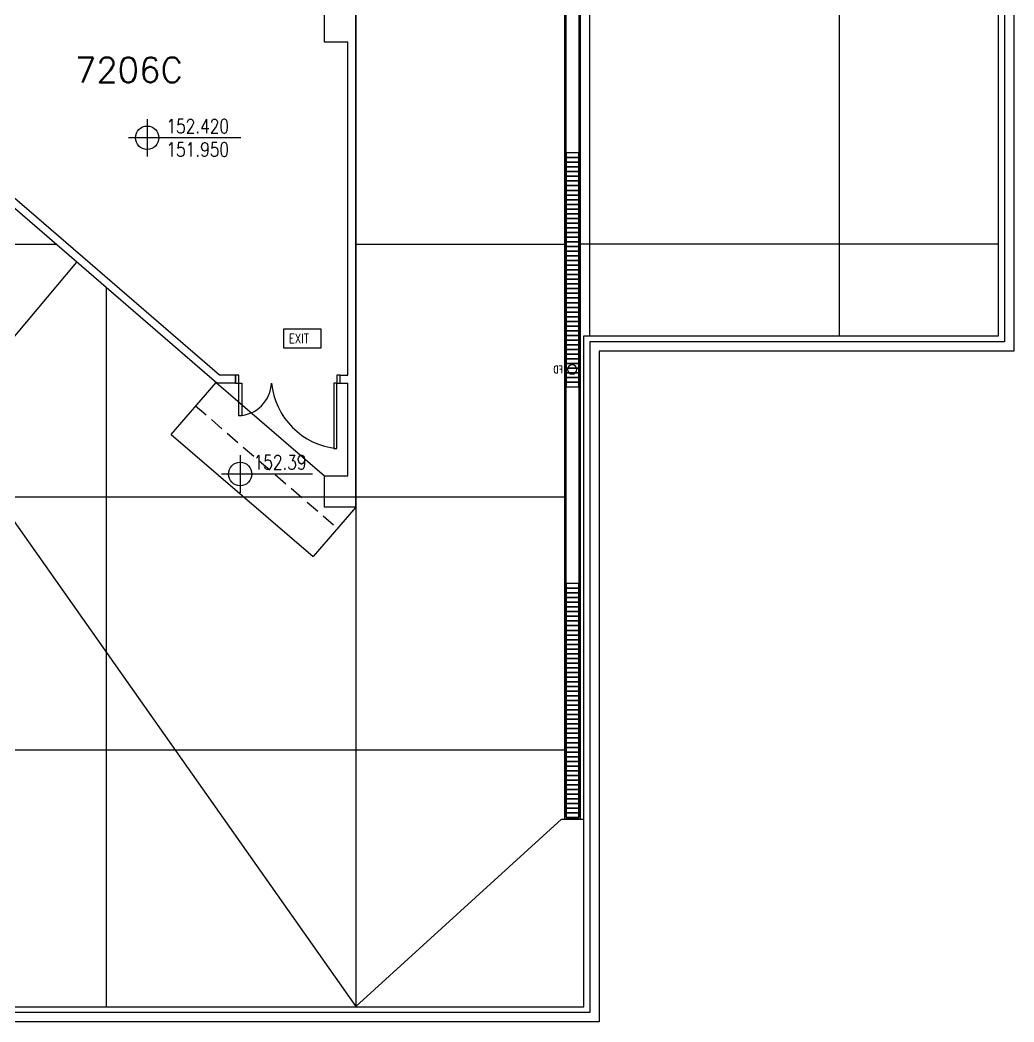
# Model space of a CAD drawing. Header units: millimetres. Extents: x -68474 to 336725, y -113450 to 40976.
# Drawn here: x 120620 to 136550, y -112000 to -95946 of the extents above; entities that cross this region are included whole.
import ezdxf

# ---------------------------------------------------------------- set-up
doc = ezdxf.new("R2010")
doc.units = ezdxf.units.MM
doc.header["$LTSCALE"] = 900
doc.linetypes.add('s5152a$0$HIDDEN', pattern=[0.375, 0.25, -0.125])
for name, color, linetype in [('s5152a$0$23', 7, 'Continuous'), ('s5152a$0$35', 7, 'Continuous'), ('s5152a$0$45', 7, 'Continuous'), ('s5152a$0$56', 7, 'Continuous'), ('s5152a$0$7', 7, 'Continuous'), ('s5152a$0$new_dr', 9, 'Continuous'), ('s5152a$0$new_step', 1, 'Continuous'), ('s5152a$0$new_wash', 5, 'Continuous'), ('s5152a$0$ROOM-NO', 4, 'Continuous')]:
    doc.layers.add(name, color=color, linetype=linetype)
doc.styles.add('s5152a$0$STANDARD', font='SIMPLEX')

# ---------------------------------------------------------------- blocks, each defined once
blk = doc.blocks.new('s5152a$0$FD')
at = {"layer": 's5152a$0$45', "color": 10, "linetype": 'Continuous'}
blk.add_circle((0, 0), 0.1, dxfattribs=at)
at = {"layer": 's5152a$0$45', "color": 10, "linetype": 'Continuous', "style": 's5152a$0$STANDARD', "width": 0.8}
blk.add_text('FD', height=0.15, dxfattribs=at).set_placement((0.2, -0.075))
blk = doc.blocks.new('s5152a$0$EXIT')
at = {"layer": 's5152a$0$56', "color": 1, "linetype": 'Continuous'}
blk.add_lwpolyline([(0, 0), (0.6, 0), (0.6, 0.3), (0, 0.3)], close=True, dxfattribs=at)
at = {"layer": 's5152a$0$56', "color": 1, "linetype": 'Continuous', "style": 's5152a$0$STANDARD', "width": 0.8}
blk.add_text('EXIT', height=0.15, dxfattribs=at).set_placement((0.0816, 0.0747))

msp = doc.modelspace()

# ---------------------------------------------------------------- linework, layer by layer
at = {"layer": 's5152a$0$23', "color": 2, "linetype": 'Continuous'}
for points in [[(136550.2, -89850), (136549.5, -101250), (129900, -101250), (129900, -112000), (112432.7, -112000)], [(112755.1, -111755), (129655, -111755), (129655, -101005), (136304.5, -101005), (136305.2, -89945), (136255.2, -89945), (136255.2, -89844.5), (133812.5, -89844.5), (133812.5, -89749.5), (136350, -89749.5), (136350.2, -89850), (136400.2, -89850), (136399.5, -101100), (129750, -101100), (129750, -111850), (112630.4, -111850)]]:
    msp.add_lwpolyline(points, dxfattribs=at)
at = {"layer": 's5152a$0$35', "color": 1, "linetype": 'Continuous'}
for p, q in [((122657.40779, -97532.06975), (122657.40779, -98132.06895)), ((124157.40579, -97832.06935), (122357.40819, -97832.06935)), ((124149.01318, -102920.53477), (124149.01318, -103520.53397)), ((125309.27873, -103220.53437), (123849.01358, -103220.53437))]:
    msp.add_line(p, q, dxfattribs=at)
for centre in [(122657.40779, -97832.06935), (124149.01318, -103220.53437)]:
    msp.add_ellipse(centre, major_axis=(132.58234, 132.58234), ratio=1, start_param=5.4977871438, end_param=11.780972451, dxfattribs=at)
at = {"layer": 's5152a$0$45', "color": 8, "linetype": 'Continuous'}
for p, q in [((126000.1, -86512.4), (126000.1, -111750)), ((119431.7, -102325.9), (121528.15959, -99827.97169)), ((119427.4, -102428.5), (126000.1, -111750))]:
    msp.add_line(p, q, dxfattribs=at)
at = {"layer": 's5152a$0$45', "color": 14, "linetype": 'Continuous'}
for points in [[(129600, -108750), (129350, -108750), (129350, -89750), (129600, -89750)], [(129575, -108725), (129375, -108725), (129375, -89775), (129575, -89775)], [(129575, -98075), (129375, -98075), (129375, -98150), (129575, -98150)], [(129575, -98150), (129375, -98150), (129375, -98225), (129575, -98225)], [(129575, -98225), (129375, -98225), (129375, -98300), (129575, -98300)], [(129575, -98300), (129375, -98300), (129375, -98375), (129575, -98375)], [(129575, -98375), (129375, -98375), (129375, -98450), (129575, -98450)], [(129575, -98450), (129375, -98450), (129375, -98525), (129575, -98525)], [(129575, -98525), (129375, -98525), (129375, -98600), (129575, -98600)], [(129575, -98600), (129375, -98600), (129375, -98675), (129575, -98675)], [(129575, -98675), (129375, -98675), (129375, -98750), (129575, -98750)], [(129575, -98750), (129375, -98750), (129375, -98825), (129575, -98825)], [(129575, -98825), (129375, -98825), (129375, -98900), (129575, -98900)], [(129575, -98900), (129375, -98900), (129375, -98975), (129575, -98975)], [(129575, -98975), (129375, -98975), (129375, -99050), (129575, -99050)], [(129575, -99050), (129375, -99050), (129375, -99125), (129575, -99125)], [(129575, -99125), (129375, -99125), (129375, -99200), (129575, -99200)], [(129575, -99200), (129375, -99200), (129375, -99275), (129575, -99275)], [(129575, -99275), (129375, -99275), (129375, -99350), (129575, -99350)], [(129575, -99350), (129375, -99350), (129375, -99425), (129575, -99425)], [(129575, -99425), (129375, -99425), (129375, -99500), (129575, -99500)], [(129575, -99500), (129375, -99500), (129375, -99575), (129575, -99575)], [(129575, -99575), (129375, -99575), (129375, -99650), (129575, -99650)], [(129575, -99650), (129375, -99650), (129375, -99725), (129575, -99725)], [(129575, -99725), (129375, -99725), (129375, -99800), (129575, -99800)], [(129575, -99800), (129375, -99800), (129375, -99875), (129575, -99875)], [(129575, -99875), (129375, -99875), (129375, -99950), (129575, -99950)], [(129575, -99950), (129375, -99950), (129375, -100025), (129575, -100025)], [(129575, -100025), (129375, -100025), (129375, -100100), (129575, -100100)], [(129575, -100100), (129375, -100100), (129375, -100175), (129575, -100175)], [(129575, -100175), (129375, -100175), (129375, -100250), (129575, -100250)], [(129575, -100250), (129375, -100250), (129375, -100325), (129575, -100325)], [(129575, -100325), (129375, -100325), (129375, -100400), (129575, -100400)], [(129575, -100400), (129375, -100400), (129375, -100475), (129575, -100475)], [(129575, -100475), (129375, -100475), (129375, -100550), (129575, -100550)], [(129575, -100550), (129375, -100550), (129375, -100625), (129575, -100625)], [(129575, -100625), (129375, -100625), (129375, -100700), (129575, -100700)], [(129575, -100700), (129375, -100700), (129375, -100775), (129575, -100775)], [(129575, -100775), (129375, -100775), (129375, -100850), (129575, -100850)], [(129575, -100850), (129375, -100850), (129375, -100925), (129575, -100925)], [(129575, -100925), (129375, -100925), (129375, -101000), (129575, -101000)], [(129575, -101000), (129375, -101000), (129375, -101075), (129575, -101075)], [(129575, -101075), (129375, -101075), (129375, -101150), (129575, -101150)], [(129575, -101150), (129375, -101150), (129375, -101225), (129575, -101225)], [(129575, -101225), (129375, -101225), (129375, -101300), (129575, -101300)], [(129575, -101300), (129375, -101300), (129375, -101375), (129575, -101375)], [(129575, -101375), (129375, -101375), (129375, -101450), (129575, -101450)], [(129575, -101450), (129375, -101450), (129375, -101525), (129575, -101525)], [(129575, -101525), (129375, -101525), (129375, -101600), (129575, -101600)], [(129575, -101600), (129375, -101600), (129375, -101675), (129575, -101675)], [(129575, -101675), (129375, -101675), (129375, -101750), (129575, -101750)], [(129575, -101750), (129375, -101750), (129375, -101825), (129575, -101825)], [(129575, -104975), (129375, -104975), (129375, -105050), (129575, -105050)], [(129575, -105050), (129375, -105050), (129375, -105125), (129575, -105125)], [(129575, -105125), (129375, -105125), (129375, -105200), (129575, -105200)], [(129575, -105200), (129375, -105200), (129375, -105275), (129575, -105275)], [(129575, -105275), (129375, -105275), (129375, -105350), (129575, -105350)], [(129575, -105350), (129375, -105350), (129375, -105425), (129575, -105425)], [(129575, -105425), (129375, -105425), (129375, -105500), (129575, -105500)], [(129575, -105500), (129375, -105500), (129375, -105575), (129575, -105575)], [(129575, -105575), (129375, -105575), (129375, -105650), (129575, -105650)], [(129575, -105650), (129375, -105650), (129375, -105725), (129575, -105725)], [(129575, -105725), (129375, -105725), (129375, -105800), (129575, -105800)], [(129575, -105800), (129375, -105800), (129375, -105875), (129575, -105875)], [(129575, -105875), (129375, -105875), (129375, -105950), (129575, -105950)], [(129575, -105950), (129375, -105950), (129375, -106025), (129575, -106025)], [(129575, -106025), (129375, -106025), (129375, -106100), (129575, -106100)], [(129575, -106100), (129375, -106100), (129375, -106175), (129575, -106175)], [(129575, -106175), (129375, -106175), (129375, -106250), (129575, -106250)], [(129575, -106250), (129375, -106250), (129375, -106325), (129575, -106325)], [(129575, -106325), (129375, -106325), (129375, -106400), (129575, -106400)], [(129575, -106400), (129375, -106400), (129375, -106475), (129575, -106475)], [(129575, -106475), (129375, -106475), (129375, -106550), (129575, -106550)], [(129575, -106550), (129375, -106550), (129375, -106625), (129575, -106625)], [(129575, -106625), (129375, -106625), (129375, -106700), (129575, -106700)], [(129575, -106700), (129375, -106700), (129375, -106775), (129575, -106775)], [(129575, -106775), (129375, -106775), (129375, -106850), (129575, -106850)], [(129575, -106850), (129375, -106850), (129375, -106925), (129575, -106925)], [(129575, -106925), (129375, -106925), (129375, -107000), (129575, -107000)], [(129575, -107000), (129375, -107000), (129375, -107075), (129575, -107075)], [(129575, -107075), (129375, -107075), (129375, -107150), (129575, -107150)], [(129575, -107150), (129375, -107150), (129375, -107225), (129575, -107225)], [(129575, -107225), (129375, -107225), (129375, -107300), (129575, -107300)], [(129575, -107300), (129375, -107300), (129375, -107375), (129575, -107375)], [(129575, -107375), (129375, -107375), (129375, -107450), (129575, -107450)], [(129575, -107450), (129375, -107450), (129375, -107525), (129575, -107525)], [(129575, -107525), (129375, -107525), (129375, -107600), (129575, -107600)], [(129575, -107600), (129375, -107600), (129375, -107675), (129575, -107675)], [(129575, -107675), (129375, -107675), (129375, -107750), (129575, -107750)], [(129575, -107750), (129375, -107750), (129375, -107825), (129575, -107825)], [(129575, -107825), (129375, -107825), (129375, -107900), (129575, -107900)], [(129575, -107900), (129375, -107900), (129375, -107975), (129575, -107975)], [(129575, -107975), (129375, -107975), (129375, -108050), (129575, -108050)], [(129575, -108050), (129375, -108050), (129375, -108125), (129575, -108125)], [(129575, -108125), (129375, -108125), (129375, -108200), (129575, -108200)], [(129575, -108200), (129375, -108200), (129375, -108275), (129575, -108275)], [(129575, -108275), (129375, -108275), (129375, -108350), (129575, -108350)], [(129575, -108350), (129375, -108350), (129375, -108425), (129575, -108425)], [(129575, -108425), (129375, -108425), (129375, -108500), (129575, -108500)], [(129575, -108500), (129375, -108500), (129375, -108575), (129575, -108575)], [(129575, -108575), (129375, -108575), (129375, -108650), (129575, -108650)], [(129575, -108650), (129375, -108650), (129375, -108725), (129575, -108725)]]:
    msp.add_lwpolyline(points, close=True, dxfattribs=at)
at = {"layer": 's5152a$0$45', "color": 4, "linetype": 'Continuous'}
msp.add_lwpolyline([(126000.1, -111750), (129299.4, -108749.8), (129649, -108749.8)], dxfattribs=at)
at = {"layer": 's5152a$0$7', "color": 10, "linetype": 'Continuous'}
for p, q in [((129749.9, -89849.5), (129749.7, -101005)), ((133749.9, -90099.5), (133749.7, -101005)), ((86650.2, -99538.3), (121191.93833, -99538.3)), ((126000.1, -99538.3), (129350, -99538.3)), ((136304.6, -99538.3), (129600, -99538.3)), ((122000.1, -100234.57231), (122000.1, -111750)), ((129350, -103592.2), (111400, -103592.2)), ((129350, -107646.1), (112399.4, -107646.1))]:
    msp.add_line(p, q, dxfattribs=at)
at = {"layer": 's5152a$0$new_dr'}
for points in [[(124075.1, -101762.4), (124125.1, -101762.4), (124125.1, -101637.4), (124075.1, -101637.4)], [(124125.1, -101762.4), (124175.1, -101762.4), (124175.1, -102287.4), (124125.1, -102287.4)], [(125700.1, -101762.4), (125650.1, -101762.4), (125650.1, -102812.4), (125700.1, -102812.4)], [(125700.1, -101762.4), (125750.1, -101762.4), (125750.1, -101637.4), (125700.1, -101637.4)]]:
    msp.add_lwpolyline(points, close=True, dxfattribs=at)
for centre, radius, start, end in [((124100.60943, -101737.90943), 550.03607, 272.551960531, 357.448039469), ((125821.25485, -101641.24515), 1177.40485, 185.906184762, 264.093815238)]:
    msp.add_arc(centre, radius, start, end, dxfattribs=at)
at = {"layer": 's5152a$0$new_step'}
for p, q in [((123043.83636, -102585.74989), (123761.82218, -101752.3854)), ((123761.82218, -101752.3854), (125500.1, -103250)), ((123043.83636, -102585.74989), (125316.34569, -104543.63205)), ((126000.1, -103750), (125316.34569, -104543.63205))]:
    msp.add_line(p, q, dxfattribs=at)
at = {"layer": 's5152a$0$new_wash', "color": 5}
for p, q in [((126000.1, -103750), (126000.1, -88649.9)), ((125875.1, -101637.4), (125875.1, -96299.9)), ((124075.1, -101762.4), (124075.1, -101637.4)), ((125875.1, -103250), (125875.1, -101762.4))]:
    msp.add_line(p, q, dxfattribs=at)
at = {"layer": 's5152a$0$new_wash'}
for p, q in [((123773.4461, -101762.4), (117375.1, -96249.9)), ((123819.86684, -101637.4), (117500.1, -96192.60001)), ((124075.1, -101762.4), (123773.4461, -101762.4)), ((124075.1, -101637.4), (123819.86684, -101637.4)), ((125750.1, -101762.4), (125750.1, -101637.4)), ((125750.1, -101637.4), (125875.1, -101637.4)), ((125750.1, -101762.4), (125875.1, -101762.4)), ((125500.1, -103250), (125875.1, -103250)), ((125500.1, -103750), (125500.1, -103250)), ((126000.1, -103750), (125500.1, -103750))]:
    msp.add_line(p, q, dxfattribs=at)
at = {"layer": 's5152a$0$new_wash', "color": 2, "linetype": 's5152a$0$HIDDEN'}
msp.add_line((123430.91936, -102127.27116), (125707.97432, -104089.06961), dxfattribs=at)
at = {"layer": 's5152a$0$new_wash'}
msp.add_lwpolyline([(125875.1, -96299.9), (125500.1, -96299.9), (125500.1, -95699.9), (125875.1, -95699.9)], dxfattribs=at)

# ---------------------------------------------------------------- block references
at = {"xscale": 999.9979999999923, "yscale": 999.9979999999923, "zscale": 1000}
msp.add_blockref('s5152a$0$EXIT', (124845.47932, -101198.29027), dxfattribs=at)
at = {"xscale": 749.999, "yscale": -749.999, "zscale": 1000, "rotation": 180}
msp.add_blockref('s5152a$0$FD', (129469.5, -101545.6), dxfattribs=at)

# ---------------------------------------------------------------- texts
at = {"layer": 's5152a$0$35', "color": 1, "linetype": 'Continuous', "style": 's5152a$0$STANDARD', "width": 0.8}
for tag, p, s in [('152.420', (122966.85738, -97757.06945), '152.215'), ('151.950', (122966.85738, -98132.06895), '152.190'), ('152.39', (124363.17806, -103145.53447), '152.215')]:
    msp.add_attdef(tag, p, s, height=224.9997, dxfattribs=at)
at = {"layer": 's5152a$0$ROOM-NO', "style": 's5152a$0$STANDARD'}
msp.add_text('7206C', height=400, dxfattribs=at).set_placement((121499.81222, -96945.78656))

doc.saveas('drawing.dxf')
